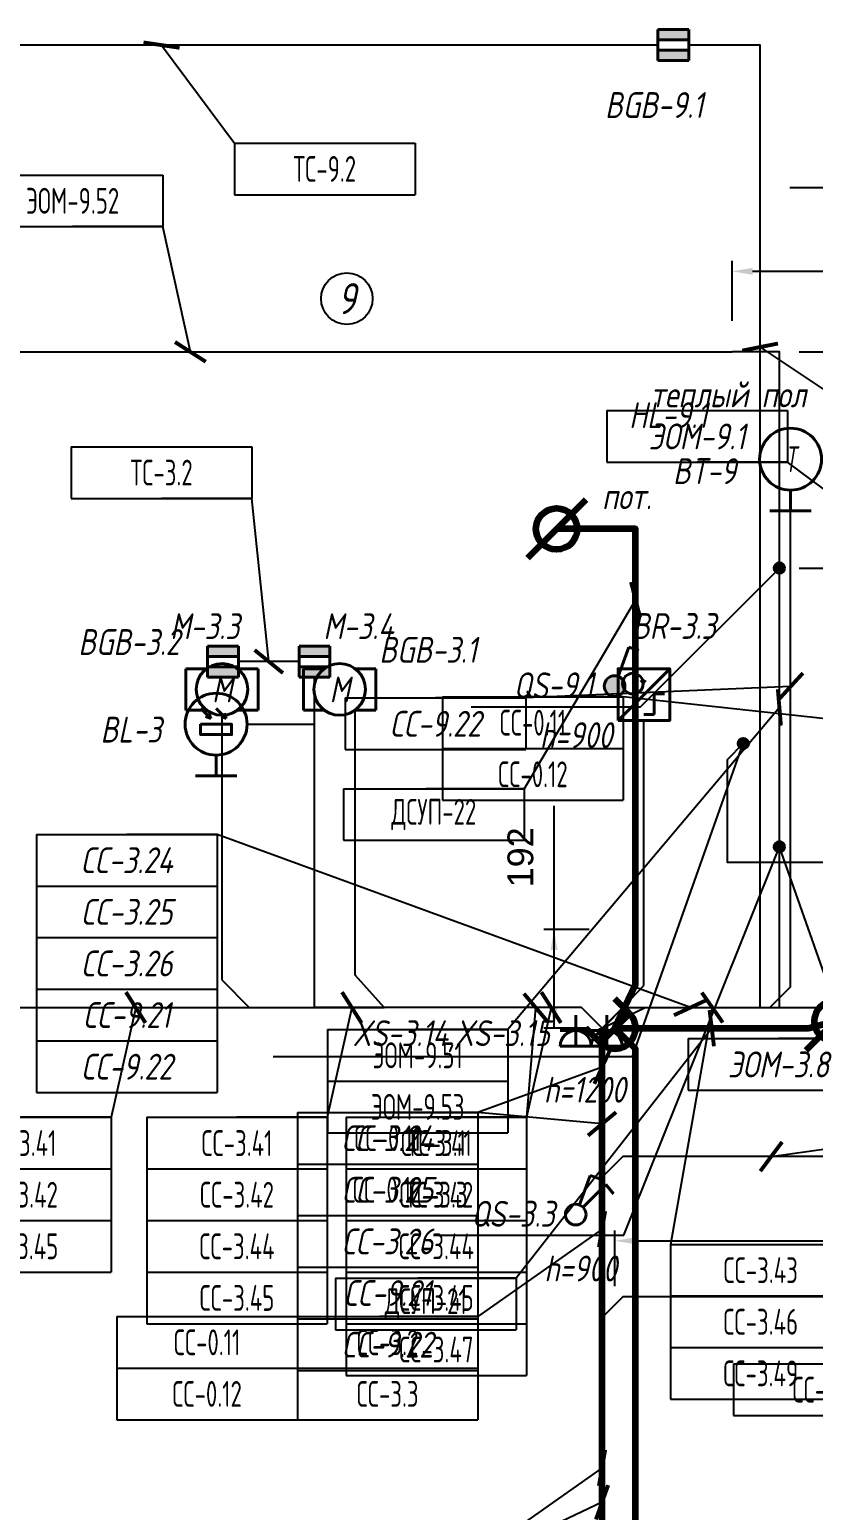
# Model space of a CAD drawing. Header units: millimetres. Extents: x -14566 to 16488, y -7315 to 17206.
# Drawn here: x 5898 to 7417, y 11954 to 14823 of the extents above; entities that cross this region are included whole.
import ezdxf
from ezdxf.enums import TextEntityAlignment as Align

# ---------------------------------------------------------------- set-up
doc = ezdxf.new("R2010")
doc.units = ezdxf.units.MM
for name, color, linetype in [('01 Экспликация', 7, 'Continuous'), ('02 Розетки', 7, 'Continuous'), ('03 Стационарное ЭО', 7, 'Continuous'), ('04 Освещение', 7, 'Continuous'), ('05 Слаботочка', 7, 'Continuous'), ('06 Авт-ка климата', 7, 'Continuous'), ('07 Авт-ка общая', 7, 'Continuous'), ('08 Пож. и техн. сигн.', 7, 'Continuous'), ('09 ДСУП', 7, 'Continuous'), ('10 Привязка', 7, 'Continuous'), ('12 Трассы и коробки 220', 7, 'Continuous'), ('13 Трассы и коробки слаботочки', 7, 'Continuous'), ('14 Лотки', 7, 'Continuous')]:
    doc.layers.add(name, color=color, linetype=linetype)
doc.styles.add('GOST typeA', font='')
doc.styles.get("Standard").update_dxf_attribs({"font": 'arial.ttf'})
doc.styles.add('ГОСТ-ISOCPEUR', font='isocpeui.ttf', dxfattribs={"width": 0.8})
doc.styles.get('GOST typeA').set_extended_font_data('GOST type A')
doc.linetypes.add('220V_LINE', pattern='A,0.2,-0.05,["~220V",Standard,S=0.1,R=0,X=0,Y=-0.05],-0.4,0.1', length=0.75)
doc.dimstyles.new('ISO-25', dxfattribs={"dimtxt": 2.5, "dimasz": 2.5, "dimexe": 1.25, "dimexo": 0.625, "dimtad": 1, "dimtxsty": 'Standard', "dimcen": 2.5, "dimadec": 0, "dimazin": 0, "dimtfac": 1, "dimtmove": 0, "dimatfit": 3, "dimfxl": 1, "dimarcsym": 0})

# ---------------------------------------------------------------- blocks, each defined once
blk = doc.blocks.new('электродвигатель')
at = {"color": 0, "lineweight": -2}
for p, q in [((0, 4), (0, 0)), ((0, 4), (2, 4)), ((5, 4), (7, 4)), ((7, 4), (7, 0)), ((0, 0), (2, 0)), ((5, 0), (7, 0))]:
    blk.add_line(p, q, dxfattribs=at)
blk.add_circle((3.5, 2), 2.5, dxfattribs=at)
at = {"color": 0, "lineweight": -2, "style": 'ГОСТ-ISOCPEUR', "width": 0.8}
blk.add_text('M', height=2.5, rotation=360, dxfattribs=at).set_placement((3.5, 2), align=Align.MIDDLE_CENTER)
blk = doc.blocks.new('энкодер')
at = {"color": 0, "lineweight": -2}
for p, q in [((0, 0), (5, 5)), ((2.43, 3.56), (2.2, 3.9)), ((2.43, 3.56), (2.66, 3.9)), ((3.48, 0.56), (3.48, 2.56)), ((3.48, 2.56), (4.48, 2.56)), ((2.48, 0.56), (3.48, 0.56))]:
    blk.add_line(p, q, dxfattribs=at)
blk.add_lwpolyline([(0, 0), (0, 5), (5, 5), (5, 0)], close=True, dxfattribs=at)
blk.add_circle((1.43, 3.56), 1, dxfattribs=at)
blk = doc.blocks.new('геркон')
at = {"lineweight": -2}
for points in [[(3, 2), (3, 3), (0, 3), (0, 2)], [(3, 0), (3, 1), (0, 1), (0, 0)]]:
    blk.add_hatch(color=0, dxfattribs=at).paths.add_polyline_path(points)
at = {"color": 0, "lineweight": -2}
for p, q in [((0, 0), (0, 3)), ((0, 3), (3, 3)), ((3, 3), (3, 0)), ((0, 2), (3, 2)), ((0, 1), (3, 1)), ((3, 0), (0, 0))]:
    blk.add_line(p, q, dxfattribs=at)
blk = doc.blocks.new('кнопка 1 открытая IP44')
at = {"lineweight": -2}
blk.add_hatch(color=0, dxfattribs=at).paths.add_polyline_path([(-1, 0, 1), (1, 0, 1)])
at = {"color": 0, "lineweight": -2}
for p, q in [((0.35, 0.94), (1.39, 3.78)), ((1.39, 3.78), (2.34, 3.45))]:
    blk.add_line(p, q, dxfattribs=at)
blk.add_circle((0, 0), 1, dxfattribs=at)
blk = doc.blocks.new('розетка скрытая трехполюсная')
at = {"color": 0, "lineweight": -2}
for p, q in [((0, 0), (0, 3)), ((-1.5, 1.5), (1.5, 1.5)), ((-1.5, 0), (1.5, 0))]:
    blk.add_line(p, q, dxfattribs=at)
blk.add_arc((0, 0), 1.5, 0, 180, dxfattribs=at)
blk = doc.blocks.new('кнопка 2')
at = {"color": 0, "lineweight": -2}
for p, q in [((0.35, 0.94), (1.39, 3.78)), ((0.71, 0.71), (2.93, 2.93)), ((1.39, 3.78), (2.34, 3.45)), ((2.93, 2.93), (3.66, 2))]:
    blk.add_line(p, q, dxfattribs=at)
blk.add_circle((0, 0), 1, dxfattribs=at)
blk = doc.blocks.new('фотоэлемент')
at = {"color": 0, "lineweight": -2}
for p, q in [((-1.48, 6.52), (-0.51, 5.55)), ((-0.51, 5.55), (-1.02, 5.74)), ((-0.51, 5.55), (-0.7, 6.06)), ((0.02, 6.52), (0.99, 5.55)), ((0.99, 5.55), (0.48, 5.74)), ((0.99, 5.55), (0.8, 6.06)), ((0, 2), (0, 0)), ((-2, 0), (2, 0))]:
    blk.add_line(p, q, dxfattribs=at)
blk.add_lwpolyline([(-1.5, 5), (1.5, 5), (1.5, 4), (-1.5, 4)], close=True, dxfattribs=at)
blk.add_circle((0, 5), 3, dxfattribs=at)
blk = doc.blocks.new('*T125')
at = {"layer": '02 Розетки', "color": 0, "lineweight": -2}
for p, q in [((0, 0), (350, 0)), ((0, 0), (0, -100)), ((350, 0), (350, -100)), ((0, -100), (350, -100))]:
    blk.add_line(p, q, dxfattribs=at)
at = {"layer": '02 Розетки', "color": 0, "insert": (175, -50), "char_height": 50, "width": 330, "attachment_point": 5, "style": 'ГОСТ-ISOCPEUR'}
blk.add_mtext('{ЭОМ-3.8}', dxfattribs=at)
blk = doc.blocks.new('*T126')
at = {"layer": '02 Розетки', "color": 0, "lineweight": -2}
for p, q in [((0, 0), (350, 0)), ((0, 0), (0, -100)), ((350, 0), (350, -100)), ((0, -100), (350, -100))]:
    blk.add_line(p, q, dxfattribs=at)
at = {"layer": '02 Розетки', "color": 0, "insert": (175, -50), "char_height": 50, "width": 330, "attachment_point": 5, "style": 'ГОСТ-ISOCPEUR'}
blk.add_mtext('{ЭОМ-9.1}', dxfattribs=at)
blk = doc.blocks.new('*T193')
at = {"layer": '04 Освещение', "color": 0, "lineweight": -2}
for p, q in [((0, 0), (350, 0)), ((0, 0), (0, -100)), ((350, 0), (350, -100)), ((0, -100), (350, -100))]:
    blk.add_line(p, q, dxfattribs=at)
at = {"layer": '04 Освещение', "color": 0, "insert": (175, -50), "char_height": 50, "width": 330, "attachment_point": 5, "style": 'GOST typeA'}
blk.add_mtext('{\\W0.8;ЭОМ-9.52}', dxfattribs=at)
blk = doc.blocks.new('*T227')
at = {"layer": '04 Освещение', "color": 0, "lineweight": -2}
for p, q in [((0, 0), (350, 0)), ((0, 0), (0, -200)), ((350, 0), (350, -200)), ((0, -100), (350, -100)), ((0, -200), (350, -200))]:
    blk.add_line(p, q, dxfattribs=at)
at = {"layer": '04 Освещение', "color": 0, "char_height": 50, "width": 330, "attachment_point": 5, "style": 'GOST typeA'}
for s, insert in [('{\\W0.8;ЭОМ-9.51}', (175, -50)), ('{\\W0.8;ЭОМ-9.53}', (175, -150))]:
    blk.add_mtext(s, dxfattribs=dict(at, insert=insert))
blk = doc.blocks.new('датчик температуры')
at = {"color": 0, "lineweight": -2}
for p, q in [((0, 2), (0, 0)), ((-2, 0), (2, 0))]:
    blk.add_line(p, q, dxfattribs=at)
blk.add_circle((0, 5), 3, dxfattribs=at)
at = {"color": 0, "lineweight": -2, "style": 'ГОСТ-ISOCPEUR', "width": 0.6}
blk.add_text('T', height=2.5, rotation=360, dxfattribs=at).set_placement((-0.01, 5), align=Align.MIDDLE_CENTER)
blk = doc.blocks.new('*T286')
at = {"layer": '06 Авт-ка климата', "color": 0, "lineweight": -2}
for p, q in [((0, 0), (350, 0)), ((0, 0), (0, -500)), ((350, 0), (350, -500)), ((0, -100), (350, -100)), ((0, -200), (350, -200)), ((0, -300), (350, -300)), ((0, -400), (350, -400)), ((0, -500), (350, -500))]:
    blk.add_line(p, q, dxfattribs=at)
at = {"layer": '06 Авт-ка климата', "color": 0, "char_height": 50, "width": 330, "attachment_point": 5, "style": 'ГОСТ-ISOCPEUR'}
for s, insert in [('{СС-3.24}', (175, -50)), ('{СС-3.25}', (175, -150)), ('{СС-3.26}', (175, -250)), ('{СС-9.21}', (175, -350)), ('{СС-9.22}', (175, -450))]:
    blk.add_mtext(s, dxfattribs=dict(at, insert=insert))
blk = doc.blocks.new('*T302')
at = {"layer": '06 Авт-ка климата', "color": 0, "lineweight": -2}
for p, q in [((0, 0), (350, 0)), ((0, 0), (0, -500)), ((350, 0), (350, -500)), ((0, -100), (350, -100)), ((0, -200), (350, -200)), ((0, -300), (350, -300)), ((0, -400), (350, -400)), ((0, -500), (350, -500))]:
    blk.add_line(p, q, dxfattribs=at)
at = {"layer": '06 Авт-ка климата', "color": 0, "char_height": 50, "width": 330, "attachment_point": 5, "style": 'ГОСТ-ISOCPEUR'}
for s, insert in [('{СС-3.24}', (175, -50)), ('{СС-3.25}', (175, -150)), ('{СС-3.26}', (175, -250)), ('{СС-9.21}', (175, -350)), ('{СС-9.22}', (175, -450))]:
    blk.add_mtext(s, dxfattribs=dict(at, insert=insert))
blk = doc.blocks.new('*T304')
at = {"layer": '06 Авт-ка климата', "color": 0, "lineweight": -2}
for p, q in [((0, 0), (350, 0)), ((0, 0), (0, -100)), ((350, 0), (350, -100)), ((0, -100), (350, -100))]:
    blk.add_line(p, q, dxfattribs=at)
at = {"layer": '06 Авт-ка климата', "color": 0, "insert": (175, -50), "char_height": 50, "width": 330, "attachment_point": 5, "style": 'ГОСТ-ISOCPEUR'}
blk.add_mtext('{СС-9.22}', dxfattribs=at)
blk = doc.blocks.new('*T342')
at = {"layer": '05 Слаботочка', "color": 0, "lineweight": -2}
for p, q in [((0, 0), (350, 0)), ((0, 0), (0, -200)), ((350, 0), (350, -200)), ((0, -100), (350, -100)), ((0, -200), (350, -200))]:
    blk.add_line(p, q, dxfattribs=at)
at = {"layer": '05 Слаботочка', "color": 0, "char_height": 50, "width": 330, "attachment_point": 5, "style": 'GOST typeA'}
for s, insert in [('{\\W0.8;СС-3.2}', (175, -50)), ('{\\W0.8;СС-3.3}', (175, -150))]:
    blk.add_mtext(s, dxfattribs=dict(at, insert=insert))
blk = doc.blocks.new('*T347')
at = {"layer": '05 Слаботочка', "color": 0, "lineweight": -2}
for p, q in [((0, 0), (350, 0)), ((0, 0), (0, -100)), ((350, 0), (350, -100)), ((0, -100), (350, -100))]:
    blk.add_line(p, q, dxfattribs=at)
at = {"layer": '05 Слаботочка', "color": 0, "insert": (175, -50), "char_height": 50, "width": 330, "attachment_point": 5, "style": 'GOST typeA'}
blk.add_mtext('{\\W0.8;СС-3.6}', dxfattribs=at)
blk = doc.blocks.new('*T374')
at = {"layer": '05 Слаботочка', "color": 0, "lineweight": -2}
for p, q in [((0, 0), (350, 0)), ((0, 0), (0, -200)), ((350, 0), (350, -200)), ((0, -100), (350, -100)), ((0, -200), (350, -200))]:
    blk.add_line(p, q, dxfattribs=at)
at = {"layer": '05 Слаботочка', "color": 0, "char_height": 50, "width": 330, "attachment_point": 5, "style": 'GOST typeA'}
for s, insert in [('{\\W0.8;СС-0.11}', (175, -50)), ('{\\W0.8;СС-0.12}', (175, -150))]:
    blk.add_mtext(s, dxfattribs=dict(at, insert=insert))
blk = doc.blocks.new('*T375')
at = {"layer": '05 Слаботочка', "color": 0, "lineweight": -2}
for p, q in [((0, 0), (350, 0)), ((0, 0), (0, -200)), ((350, 0), (350, -200)), ((0, -100), (350, -100)), ((0, -200), (350, -200))]:
    blk.add_line(p, q, dxfattribs=at)
at = {"layer": '05 Слаботочка', "color": 0, "char_height": 50, "width": 330, "attachment_point": 5, "style": 'GOST typeA'}
for s, insert in [('{\\W0.8;СС-0.11}', (175, -50)), ('{\\W0.8;СС-0.12}', (175, -150))]:
    blk.add_mtext(s, dxfattribs=dict(at, insert=insert))
blk = doc.blocks.new('*T376')
at = {"layer": '05 Слаботочка', "color": 0, "lineweight": -2}
for p, q in [((0, 0), (350, 0)), ((0, 0), (0, -200)), ((350, 0), (350, -200)), ((0, -100), (350, -100)), ((0, -200), (350, -200))]:
    blk.add_line(p, q, dxfattribs=at)
at = {"layer": '05 Слаботочка', "color": 0, "char_height": 50, "width": 330, "attachment_point": 5, "style": 'GOST typeA'}
for s, insert in [('{\\W0.8;СС-0.11}', (175, -50)), ('{\\W0.8;СС-0.12}', (175, -150))]:
    blk.add_mtext(s, dxfattribs=dict(at, insert=insert))
blk = doc.blocks.new('*T387')
at = {"layer": '07 Авт-ка общая', "color": 0, "lineweight": -2}
for p, q in [((0, 0), (350, 0)), ((0, 0), (0, -300)), ((350, 0), (350, -300)), ((0, -100), (350, -100)), ((0, -200), (350, -200)), ((0, -300), (350, -300))]:
    blk.add_line(p, q, dxfattribs=at)
at = {"layer": '07 Авт-ка общая', "color": 0, "char_height": 50, "width": 330, "attachment_point": 5, "style": 'GOST typeA'}
for s, insert in [('{\\W0.8;СС-3.41}', (175, -50)), ('{\\W0.8;СС-3.42}', (175, -150)), ('{\\W0.8;СС-3.45}', (175, -250))]:
    blk.add_mtext(s, dxfattribs=dict(at, insert=insert))
blk = doc.blocks.new('*T388')
at = {"layer": '07 Авт-ка общая', "color": 0, "lineweight": -2}
for p, q in [((0, 0), (350, 0)), ((0, 0), (0, -400)), ((350, 0), (350, -400)), ((0, -100), (350, -100)), ((0, -200), (350, -200)), ((0, -300), (350, -300)), ((0, -400), (350, -400))]:
    blk.add_line(p, q, dxfattribs=at)
at = {"layer": '07 Авт-ка общая', "color": 0, "char_height": 50, "width": 330, "attachment_point": 5, "style": 'GOST typeA'}
for s, insert in [('{\\W0.8;СС-3.41}', (175, -50)), ('{\\W0.8;СС-3.42}', (175, -150)), ('{\\W0.8;СС-3.44}', (175, -250)), ('{\\W0.8;СС-3.45}', (175, -350))]:
    blk.add_mtext(s, dxfattribs=dict(at, insert=insert))
blk = doc.blocks.new('*T389')
at = {"layer": '07 Авт-ка общая', "color": 0, "lineweight": -2}
for p, q in [((0, 0), (350, 0)), ((0, 0), (0, -500)), ((350, 0), (350, -500)), ((0, -100), (350, -100)), ((0, -200), (350, -200)), ((0, -300), (350, -300)), ((0, -400), (350, -400)), ((0, -500), (350, -500))]:
    blk.add_line(p, q, dxfattribs=at)
at = {"layer": '07 Авт-ка общая', "color": 0, "char_height": 50, "width": 330, "attachment_point": 5, "style": 'GOST typeA'}
for s, insert in [('{\\W0.8;СС-3.41}', (175, -50)), ('{\\W0.8;СС-3.42}', (175, -150)), ('{\\W0.8;СС-3.44}', (175, -250)), ('{\\W0.8;СС-3.45}', (175, -350)), ('{\\W0.8;СС-3.47}', (175, -450))]:
    blk.add_mtext(s, dxfattribs=dict(at, insert=insert))
blk = doc.blocks.new('*T391')
at = {"layer": '07 Авт-ка общая', "color": 0, "lineweight": -2}
for p, q in [((0, 0), (350, 0)), ((0, 0), (0, -300)), ((350, 0), (350, -300)), ((0, -100), (350, -100)), ((0, -200), (350, -200)), ((0, -300), (350, -300))]:
    blk.add_line(p, q, dxfattribs=at)
at = {"layer": '07 Авт-ка общая', "color": 0, "char_height": 50, "width": 330, "attachment_point": 5, "style": 'GOST typeA'}
for s, insert in [('{\\W0.8;СС-3.43}', (175, -50)), ('{\\W0.8;СС-3.46}', (175, -150)), ('{\\W0.8;СС-3.49}', (175, -250))]:
    blk.add_mtext(s, dxfattribs=dict(at, insert=insert))
blk = doc.blocks.new('*T412')
at = {"layer": '08 Пож. и техн. сигн.', "color": 0, "lineweight": -2}
for p, q in [((0, 0), (350, 0)), ((0, 0), (0, -200)), ((350, 0), (350, -200)), ((0, -100), (350, -100)), ((0, -200), (350, -200))]:
    blk.add_line(p, q, dxfattribs=at)
at = {"layer": '08 Пож. и техн. сигн.', "color": 0, "char_height": 50, "width": 330, "attachment_point": 5, "style": 'GOST typeA'}
for s, insert in [('{\\W0.8;ТС-3.1}', (175, -50)), ('{\\W0.8;ТС-3.3}', (175, -150))]:
    blk.add_mtext(s, dxfattribs=dict(at, insert=insert))
blk = doc.blocks.new('*T441')
at = {"layer": '08 Пож. и техн. сигн.', "color": 0, "lineweight": -2}
for p, q in [((0, 0), (350, 0)), ((0, 0), (0, -100)), ((350, 0), (350, -100)), ((0, -100), (350, -100))]:
    blk.add_line(p, q, dxfattribs=at)
at = {"layer": '08 Пож. и техн. сигн.', "color": 0, "insert": (175, -50), "char_height": 50, "width": 330, "attachment_point": 5, "style": 'GOST typeA'}
blk.add_mtext('{\\W0.8;ТС-3.2}', dxfattribs=at)
blk = doc.blocks.new('*T442')
at = {"layer": '08 Пож. и техн. сигн.', "color": 0, "lineweight": -2}
for p, q in [((0, 0), (350, 0)), ((0, 0), (0, -100)), ((350, 0), (350, -100)), ((0, -100), (350, -100))]:
    blk.add_line(p, q, dxfattribs=at)
at = {"layer": '08 Пож. и техн. сигн.', "color": 0, "insert": (175, -50), "char_height": 50, "width": 330, "attachment_point": 5, "style": 'GOST typeA'}
blk.add_mtext('{\\W0.8;ТС-9.2}', dxfattribs=at)
blk = doc.blocks.new('*D490')
at = {"layer": '14 Лотки', "color": 0, "lineweight": -2}
for p, q in [((7032.4, 12388.6), (7032.4, 12496.6)), ((8791.2, 12388.6), (8791.2, 12496.6)), ((7072.4, 12476.6), (8751.2, 12476.6))]:
    blk.add_line(p, q, dxfattribs=at)
at = {"layer": '14 Лотки', "color": 0}
for points in [[(7072.4, 12483.2), (7072.4, 12469.9), (7032.4, 12476.6)], [(8751.2, 12469.9), (8751.2, 12483.2), (8791.2, 12476.6)]]:
    blk.add_solid(points, dxfattribs=at)
at = {"layer": 'Defpoints', "color": 0, "transparency": 16777216}
for p in [(8791.2, 12476.6), (7032.4, 12388.6), (8791.2, 12388.6)]:
    blk.add_point(p, dxfattribs=at)
at = {"layer": '14 Лотки', "color": 0, "insert": (7911.8, 12541.6), "char_height": 50, "attachment_point": 5}
blk.add_mtext('1759', dxfattribs=at)
blk = doc.blocks.new('*D491')
at = {"layer": '14 Лотки', "color": 0, "lineweight": -2}
for p, q in [((6914.4, 12888.6), (6914.4, 13319.2)), ((6982.4, 13080.1), (6894.4, 13080.1)), ((6914.4, 12928.6), (6914.4, 13040.1)), ((6982.4, 12888.6), (6894.4, 12888.6))]:
    blk.add_line(p, q, dxfattribs=at)
at = {"layer": '14 Лотки', "color": 0}
for points in [[(6921, 13040.1), (6907.7, 13040.1), (6914.4, 13080.1)], [(6907.7, 12928.6), (6921, 12928.6), (6914.4, 12888.6)]]:
    blk.add_solid(points, dxfattribs=at)
at = {"layer": 'Defpoints', "color": 0, "transparency": 16777216}
for p in [(6914.4, 13080.1), (6982.4, 13080.1), (6982.4, 12888.6)]:
    blk.add_point(p, dxfattribs=at)
at = {"layer": '14 Лотки', "color": 0, "insert": (6849.4, 13219.6), "char_height": 50, "attachment_point": 5, "rotation": 90}
blk.add_mtext('192', dxfattribs=at)
blk = doc.blocks.new('*D513')
at = {"layer": '04 Освещение', "color": 0, "lineweight": -2, "transparency": 16777216}
for p, q in [((7389.4, 14199), (7543.5, 14199)), ((7523.5, 14159), (7523.5, 13820.1)), ((7389.4, 13780.1), (7543.5, 13780.1))]:
    blk.add_line(p, q, dxfattribs=at)
at = {"layer": '04 Освещение', "color": 0, "transparency": 16777216}
for points in [[(7530.1, 14159), (7516.8, 14159), (7523.5, 14199)], [(7516.8, 13820.1), (7530.1, 13820.1), (7523.5, 13780.1)]]:
    blk.add_solid(points, dxfattribs=at)
at = {"layer": 'Defpoints', "color": 0, "transparency": 16777216}
for p in [(7389.4, 14199), (7389.4, 13780.1), (7523.5, 13780.1)]:
    blk.add_point(p, dxfattribs=at)
at = {"layer": '04 Освещение', "color": 0, "transparency": 16777216, "insert": (7478.5, 13989.6), "char_height": 50, "attachment_point": 5, "rotation": 90, "style": 'ГОСТ-ISOCPEUR'}
blk.add_mtext('419', dxfattribs=at)
blk = doc.blocks.new('*D514')
at = {"layer": '04 Освещение', "color": 0, "lineweight": -2, "transparency": 16777216}
for p, q in [((7259.4, 14259), (7259.4, 14375.1)), ((8431.2, 14259), (8431.2, 14375.1)), ((7299.4, 14355.1), (8391.2, 14355.1))]:
    blk.add_line(p, q, dxfattribs=at)
at = {"layer": '04 Освещение', "color": 0, "transparency": 16777216}
for points in [[(7299.4, 14361.8), (7299.4, 14348.4), (7259.4, 14355.1)], [(8391.2, 14348.4), (8391.2, 14361.8), (8431.2, 14355.1)]]:
    blk.add_solid(points, dxfattribs=at)
at = {"layer": 'Defpoints', "color": 0, "transparency": 16777216}
for p in [(8431.2, 14355.1), (7259.4, 14259), (8431.2, 14259)]:
    blk.add_point(p, dxfattribs=at)
at = {"layer": '04 Освещение', "color": 0, "transparency": 16777216, "insert": (7845.3, 14400.1), "char_height": 50, "attachment_point": 5, "style": 'ГОСТ-ISOCPEUR'}
blk.add_mtext('1172', dxfattribs=at)
blk = doc.blocks.new('зажим')
at = {"layer": '09 ДСУП', "color": 0, "lineweight": -2}
for p, q in [((28.3, 28.3), (0, 56.6)), ((-28.3, -28.3), (-56.6, 0)), ((28.3, 28.3), (-28.3, -28.3))]:
    blk.add_line(p, q, dxfattribs=at)
blk.add_arc((0, 0), 40, 225, 45, dxfattribs=at)
blk = doc.blocks.new('клемма')
at = {"layer": '09 ДСУП', "color": 0, "lineweight": -2}
blk.add_line((56.6, 56.6), (-56.6, -56.6), dxfattribs=at)
blk.add_circle((0, 0), 40, dxfattribs=at)
blk = doc.blocks.new('*T577')
at = {"layer": '09 ДСУП', "color": 0, "lineweight": -2}
for p, q in [((0, 0), (350, 0)), ((0, 0), (0, -100)), ((350, 0), (350, -100)), ((0, -100), (350, -100))]:
    blk.add_line(p, q, dxfattribs=at)
at = {"layer": '09 ДСУП', "color": 0, "insert": (175, -50), "char_height": 50, "width": 330, "attachment_point": 5, "style": 'GOST typeA'}
blk.add_mtext('{\\W0.8;ДСУП-21}', dxfattribs=at)
blk = doc.blocks.new('*T578')
at = {"layer": '09 ДСУП', "color": 0, "lineweight": -2}
for p, q in [((0, 0), (350, 0)), ((0, 0), (0, -100)), ((350, 0), (350, -100)), ((0, -100), (350, -100))]:
    blk.add_line(p, q, dxfattribs=at)
at = {"layer": '09 ДСУП', "color": 0, "insert": (175, -50), "char_height": 50, "width": 330, "attachment_point": 5, "style": 'GOST typeA'}
blk.add_mtext('{\\W0.8;ДСУП-22}', dxfattribs=at)

msp = doc.modelspace()

# ---------------------------------------------------------------- hatches: boundary and pattern name
at = {"layer": '02 Розетки'}
msp.add_hatch(color=256, dxfattribs=at).paths.add_polyline_path([(7271.2, 13440.1, 1), (7291.2, 13440.1, 1)])
at = {"layer": '04 Освещение'}
msp.add_hatch(color=256, dxfattribs=at).paths.add_polyline_path([(7341.2, 13780.1, 1), (7361.2, 13780.1, 1)])
at = {"layer": '10 Привязка'}
msp.add_hatch(color=256, dxfattribs=at).paths.add_polyline_path([(7341.2, 13240.1, 1), (7361.2, 13240.1, 1)])

# ---------------------------------------------------------------- linework, layer by layer
at = {"layer": '01 Экспликация'}
msp.add_circle((6512.6, 14302.2), 50, dxfattribs=at)
at = {"layer": '02 Розетки'}
for p, q in [((7066.5, 12833.9), (7281.2, 13440.1)), ((6369.9, 12833.9), (7066.5, 12833.9))]:
    msp.add_line(p, q, dxfattribs=at)
at = {"layer": '02 Розетки', "lineweight": 40}
msp.add_circle((7281.2, 13440.1), 10, dxfattribs=at)
at = {"layer": '03 Стационарное ЭО', "color": 7}
msp.add_line((7371.3, 14517.2), (8335.6, 14517.2), dxfattribs=at)
at = {"layer": '04 Освещение'}
for p, q in [((7081.7, 13511.4), (7351.2, 13780.1)), ((6753.8, 13511.4), (7081.7, 13511.4)), ((7049.6, 12487.4), (7351.2, 13240.1)), ((6680.4, 12487.4), (7049.6, 12487.4))]:
    msp.add_line(p, q, dxfattribs=at)
at = {"layer": '04 Освещение', "linetype": '220V_LINE', "ltscale": 200, "flags": 128}
for points in [[(5533.1, 14199), (7259.4, 14199)], [(7351.2, 13780.1), (7351.2, 14199), (7259.4, 14199), (7259.4, 14199)], [(7351.2, 13240.1), (7351.2, 13780.1)]]:
    msp.add_lwpolyline(points, dxfattribs=at)
at = {"layer": '04 Освещение', "lineweight": 40}
msp.add_circle((7351.2, 13780.1), 10, dxfattribs=at)
at = {"layer": '05 Слаботочка'}
for points in [[(7007.4, 12888.6), (7047.4, 12928.6), (7738.6, 12928.6), (7738.6, 13832.6)], [(8791.2, 12639.9), (7047.4, 12639.9), (7007.4, 12599.9)], [(8791.2, 12368.1), (7047.4, 12368.1), (7007.4, 12328.1)]]:
    msp.add_lwpolyline(points, dxfattribs=at)
at = {"layer": '06 Авт-ка климата'}
for points in [[(7332.9, 12928.6), (7372.9, 12968.6), (7372.9, 13891.1)], [(7007.4, 12888.6), (7047.4, 12928.6), (8532.4, 12928.6)]]:
    msp.add_lwpolyline(points, dxfattribs=at)
at = {"layer": '07 Авт-ка общая'}
for p, q in [((6270.7, 12981.3), (6270.7, 13495)), ((6528.7, 12991.3), (6528.7, 13505)), ((7088.6, 12971.3), (7088.6, 13485)), ((7600.7, 12531.5), (7351.2, 13240.1))]:
    msp.add_line(p, q, dxfattribs=at)
for points in [[(7007.4, 12888.6), (7090.9, 12928.6), (7351.2, 12928.6), (7351.2, 13240.1)], [(5558, 12971.3), (5600.6, 12928.6), (6323.4, 12928.6)], [(6270.7, 12981.3), (6323.4, 12928.6), (6585.1, 12928.6)], [(7007.4, 12888.6), (6967.4, 12928.6), (6585.1, 12928.6), (6528.7, 12991.3)], [(7011.9, 12891.2), (7088.6, 12971.3)]]:
    msp.add_lwpolyline(points, dxfattribs=at)
at = {"layer": '08 Пож. и техн. сигн.'}
for p, q in [((6419.9, 13599), (6302.7, 13599)), ((6319.2, 13477.6), (6449.9, 13477.6))]:
    msp.add_line(p, q, dxfattribs=at)
for points in [[(7115.8, 14793.4), (5523.8, 14793.4)], [(7007.4, 12888.6), (7047.4, 12928.6), (7313.8, 12928.6), (7313.8, 14793.4), (7175.8, 14793.4)], [(7007.4, 12888.6), (6967.4, 12928.6), (6449.9, 12928.6), (6449.9, 13569)]]:
    msp.add_lwpolyline(points, dxfattribs=at)
at = {"layer": '09 ДСУП', "color": 3, "lineweight": 100}
for points in [[(7032.4, 12888.6), (7072.4, 12972.7), (7072.4, 13855.9), (6919.2, 13855.9)], [(7032.4, 12888.6), (7407.8, 12888.6), (7459.2, 12902.1)], [(7102.4, 9550.1), (7072.4, 9580.1), (7072.4, 12848.6), (7032.4, 12888.6)]]:
    msp.add_lwpolyline(points, dxfattribs=at)
at = {"layer": '10 Привязка', "lineweight": 40}
msp.add_circle((7351.2, 13240.1), 10, dxfattribs=at)
at = {"layer": '12 Трассы и коробки 220', "linetype": '220V_LINE', "ltscale": 200, "flags": 128}
msp.add_lwpolyline([(8322.8, 13209.4), (8298.7, 13209.4), (7250.5, 13209.4), (7250.5, 13409.4), (7281.2, 13440.1)], dxfattribs=at)
at = {"layer": '13 Трассы и коробки слаботочки', "lineweight": 100}
msp.add_line((7007.4, 9570.1), (7007.4, 12888.6), dxfattribs=at)

# ---------------------------------------------------------------- block references
for name, p in [('*T442', (6294.8, 14603.5)), ('*T193', (5806, 14541.7)), ('*T126', (7016.7, 14085.2)), ('*T441', (5978.5, 14015.1)), ('*T304', (6509.6, 13528.4)), ('*T376', (6698.4, 13530.5)), ('*T578', (6506.2, 13352.6)), ('*T302', (5911.2, 13264)), ('*T227', (6475, 12886)), ('*T125', (7174.6, 12868.3)), ('*T387', (5705.7, 12715.9)), ('*T388', (6124.6, 12715.9)), ('*T286', (6416.7, 12725.4)), ('*T375', (6416.7, 12725.4)), ('*T389', (6511.1, 12715.9)), ('*T412', (6511.1, 12715.9)), ('*T391', (7140, 12469.7)), ('*T577', (6490.7, 12404.4)), ('*T374', (6066.7, 12329.9)), ('*T342', (6416.7, 12329.9)), ('*T347', (7262, 12238.1))]:
    msp.add_blockref(name, p)
at = {"layer": '02 Розетки', "color": 1, "lineweight": 40, "xscale": 20, "yscale": 20, "zscale": 20}
for p in [(6956.5, 12853.9), (7016.5, 12853.9)]:
    msp.add_blockref('розетка скрытая трехполюсная', p, dxfattribs=at)
at = {"layer": '04 Освещение', "color": 3, "lineweight": 40, "xscale": 20, "yscale": 20, "zscale": 20}
for name, p in [('кнопка 1 открытая IP44', (7031.7, 13551.4)), ('кнопка 2', (6956.4, 12527.4))]:
    msp.add_blockref(name, p, dxfattribs=at)
at = {"layer": '06 Авт-ка климата', "lineweight": 40, "xscale": 20, "yscale": 20, "zscale": 20}
msp.add_blockref('датчик температуры', (7372.9, 13891.1), dxfattribs=at)
at = {"layer": '07 Авт-ка общая', "lineweight": 40, "xscale": 20, "yscale": 20, "zscale": 20}
for name, p in [('электродвигатель', (6200.7, 13505)), ('электродвигатель', (6428.7, 13505)), ('энкодер', (7038.6, 13485))]:
    msp.add_blockref(name, p, dxfattribs=at)
at = {"layer": '08 Пож. и техн. сигн.', "lineweight": 40, "xscale": 20, "yscale": 20, "zscale": 20}
for name, p in [('геркон', (7115.8, 14763.4)), ('геркон', (6242.7, 13569)), ('геркон', (6419.9, 13569)), ('фотоэлемент', (6259.2, 13377.6))]:
    msp.add_blockref(name, p, dxfattribs=at)
at = {"layer": '09 ДСУП', "lineweight": 100}
for name, p in [('клемма', (6919.2, 13855.9)), ('зажим', (7032.4, 12888.6)), ('клемма', (7459.2, 12902.1))]:
    msp.add_blockref(name, p, dxfattribs=at)

# ---------------------------------------------------------------- texts
at = {"layer": '01 Экспликация', "style": 'ГОСТ-ISOCPEUR', "width": 0.8}
msp.add_text('9', height=60, dxfattribs=at).set_placement((6512.6, 14302.2), align=Align.MIDDLE)
at = {"layer": '02 Розетки', "linetype": 'Continuous', "style": 'ГОСТ-ISOCPEUR', "width": 0.8}
for s, p in [('XS-3.14,XS-3.15', (6906.5, 12853.9)), ('h=1200', (7053.3, 12744.3))]:
    msp.add_text(s, height=50, dxfattribs=at).set_placement(p, align=Align.RIGHT)
at = {"layer": '04 Освещение', "linetype": 'Continuous', "style": 'ГОСТ-ISOCPEUR', "width": 0.8}
for s, p in [('HL-9.1', (7212, 14051.5)), ('QS-9.1', (6991.2, 13528)), ('QS-3.3', (6915.9, 12503.9)), ('h=900', (7036.3, 12397.9))]:
    msp.add_text(s, height=50, dxfattribs=at).set_placement(p, align=Align.RIGHT)
msp.add_text('h=900', height=50, dxfattribs=at).set_placement((6886.7, 13431.4))
at = {"layer": '06 Авт-ка климата', "linetype": 'Continuous', "style": 'ГОСТ-ISOCPEUR', "width": 0.8}
for s, p in [('теплый пол', (7403.3, 14091.5)), ('BT-9', (7267.2, 13942.9))]:
    msp.add_text(s, height=50, dxfattribs=at).set_placement(p, align=Align.RIGHT)
at = {"layer": '07 Авт-ка общая', "linetype": 'Continuous', "style": 'ГОСТ-ISOCPEUR', "width": 0.8}
for s, p in [('M-3.3', (6304.7, 13642.4)), ('M-3.4', (6603.3, 13642.4)), ('BR-3.3', (7228.2, 13642.8))]:
    msp.add_text(s, height=50, dxfattribs=at).set_placement(p, align=Align.RIGHT)
at = {"layer": '08 Пож. и техн. сигн.', "linetype": 'Continuous', "style": 'ГОСТ-ISOCPEUR', "width": 0.8}
for s, p in [('BGB-9.1', (7203.9, 14652.3)), ('BGB-3.2', (6188.7, 13611.8)), ('BGB-3.1', (6764.9, 13596.7)), ('BL-3', (6153.4, 13442.1))]:
    msp.add_text(s, height=50, dxfattribs=at).set_placement(p, align=Align.RIGHT)
at = {"layer": '09 ДСУП', "linetype": 'Continuous', "style": 'ГОСТ-ISOCPEUR', "width": 0.8}
msp.add_text('пот.', height=50, dxfattribs=at).set_placement((7007.4, 13894.2))

# ---------------------------------------------------------------- dimensions: what is measured, and where the dimension line sits
at = {"layer": '04 Освещение', "color": 3}
dim = msp.add_linear_dim(base=(8431.2, 14355.1), p1=(7259.4, 14259), p2=(8431.2, 14259), dimstyle='ISO-25', override={"dimtxt": 50, "dimasz": 40, "dimexe": 20, "dimexo": 0, "dimgap": 20, "dimdec": 0, "dimtxsty": 'ГОСТ-ISOCPEUR'}, dxfattribs=at)
dim.commit()
dim.dimension.update_dxf_attribs({"geometry": '*D514', "text_midpoint": (7845.3, 14400.1)})
dim = msp.add_linear_dim(base=(7523.5, 13780.1), p1=(7389.4, 14199), p2=(7389.4, 13780.1), angle=90, dimstyle='ISO-25', override={"dimtxt": 50, "dimasz": 40, "dimexe": 20, "dimexo": 0, "dimgap": 20, "dimdec": 0, "dimtxsty": 'ГОСТ-ISOCPEUR'}, dxfattribs=at)
dim.commit()
dim.dimension.update_dxf_attribs({"geometry": '*D513', "text_midpoint": (7523.5, 13989.6), "dimtype": 160})
at = {"layer": '14 Лотки'}
dim = msp.add_linear_dim(base=(6914.3796078, 13080.1152621), p1=(6982.3997846, 12888.6152621), p2=(6982.3997846, 13080.1152621), angle=90, dimstyle='ISO-25', override={"dimtxt": 50, "dimasz": 40, "dimexe": 20, "dimexo": 0, "dimgap": 40, "dimdec": 0}, dxfattribs=at)
dim.commit()
dim.dimension.update_dxf_attribs({"geometry": '*D491', "text_midpoint": (6849.3796078, 13219.6390716)})
dim = msp.add_linear_dim(base=(8791.2, 12476.6), p1=(7032.4, 12388.6), p2=(8791.2, 12388.6), dimstyle='ISO-25', override={"dimtxt": 50, "dimasz": 40, "dimexe": 20, "dimexo": 0, "dimgap": 40, "dimdec": 0}, dxfattribs=at)
dim.commit()
dim.dimension.update_dxf_attribs({"geometry": '*D490', "text_midpoint": (7911.8, 12541.6)})

# ---------------------------------------------------------------- leaders
at = {"layer": '02 Розетки'}
for points in [[(8001.2, 13514.8), (7366.7, 13985.2), (7191.7, 13985.2)], [(7706.1, 13209.4), (7524.6, 12868.3), (7349.6, 12868.3)]]:
    msp.add_leader(points, dimstyle='ISO-25', override={"dimasz": 50, "dimgap": 1, "dimtad": 0, "dimldrblk": 'ArchTick'}, dxfattribs=at)
at = {"layer": '04 Освещение'}
for points in [[(6209.3, 14199), (6156, 14441.7), (5981, 14441.7)], [(7351.2, 13510.1), (6825, 12886), (6650, 12886)]]:
    msp.add_leader(points, dimstyle='ISO-25', override={"dimasz": 50, "dimgap": 1, "dimtad": 0, "dimldrblk": 'ArchTick'}, dxfattribs=at)
at = {"layer": '05 Слаботочка'}
for points in [[(7738.6, 13455.5), (7048.4, 13530.5), (6858.2, 13530.5)], [(7007.4, 12812.8), (6766.7, 12725.4), (6576.5, 12725.4)], [(7335.4, 12639.9), (7570.1, 12673.5), (7745.1, 12673.5)], [(7007.4, 12499.2), (6766.7, 12329.9), (6576.5, 12329.9)], [(7007.4, 12036.7), (6766.7, 11867.4), (6576.5, 11867.4)]]:
    msp.add_leader(points, dimstyle='ISO-25', override={"dimasz": 50, "dimgap": 1, "dimtad": 0, "dimldrblk": 'ArchTick'}, dxfattribs=at)
at = {"layer": '06 Авт-ка климата'}
for points in [[(7372.9, 13550.5), (6859.6, 13528.4), (6684.6, 13528.4)], [(7178.9, 12928.6), (6261.2, 13264), (6086.2, 13264)], [(7007.4, 12703.1), (6766.7, 12725.4), (6576.5, 12725.4)]]:
    msp.add_leader(points, dimstyle='ISO-25', override={"dimasz": 50, "dimgap": 1, "dimtad": 0, "dimldrblk": 'ArchTick'}, dxfattribs=at)
at = {"layer": '07 Авт-ка общая'}
for points in [[(6103.3, 12928.6), (6055.7, 12715.9), (5880.7, 12715.9)], [(6522.2, 12928.6), (6474.6, 12715.9), (6299.6, 12715.9)], [(6878.7, 12928.6), (6861.1, 12715.9), (6670.9, 12715.9)], [(7221.1, 12928.6), (7140, 12469.7), (7315, 12469.7)], [(7007.4, 11969.9), (6590.1, 11772.7), (6415.1, 11772.7)]]:
    msp.add_leader(points, dimstyle='ISO-25', override={"dimasz": 50, "dimgap": 1, "dimtad": 0, "dimldrblk": 'ArchTick'}, dxfattribs=at)
at = {"layer": '08 Пож. и техн. сигн.'}
for points in [[(6153.4, 14793.4), (6294.8, 14603.5), (6454.7, 14603.5)], [(7313.8, 14208.3), (7544.9, 14053.8), (7704.8, 14053.8)], [(6361.3, 13599), (6328.5, 13915.1), (6153.5, 13915.1)], [(6908.7, 12928.6), (6861.1, 12715.9), (6686.1, 12715.9)]]:
    msp.add_leader(points, dimstyle='ISO-25', override={"dimasz": 50, "dimgap": 1, "dimtad": 0, "dimldrblk": 'ArchTick'}, dxfattribs=at)
at = {"layer": '09 ДСУП'}
for points in [[(7072.4, 13718.7), (6856.2, 13352.6), (6666, 13352.6)], [(7220.1, 12888.6), (6840.7, 12404.4), (6650.5, 12404.4)]]:
    msp.add_leader(points, dimstyle='ISO-25', override={"dimasz": 50, "dimgap": 1, "dimtad": 0, "dimldrblk": 'ArchTick'}, dxfattribs=at)

doc.saveas('drawing.dxf')
